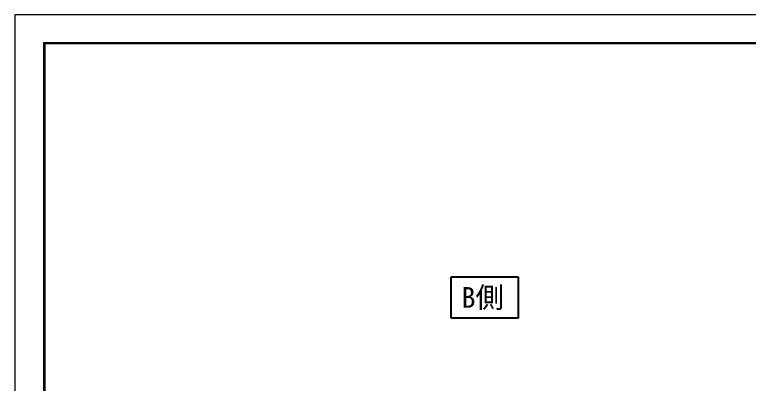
# Model space of a CAD drawing. Header units: millimetres. Extents: x -63086 to 144078, y -129912 to 13382.
# Drawn here: x 13391 to 19905, y -108676 to -105394 of the extents above; entities that cross this region are included whole.
import ezdxf

# ---------------------------------------------------------------- set-up
doc = ezdxf.new("R2010")
doc.units = ezdxf.units.MM
doc.layers.add('01用紙枠', color=7, linetype='Continuous', lineweight=5)
doc.layers.add('文字', color=7, linetype='Continuous')
doc.styles.add('小岩', font='MS Mincho.ttf', dxfattribs={"height": 150})

msp = doc.modelspace()

# ---------------------------------------------------------------- linework, layer by layer
at = {"layer": '01用紙枠'}
msp.add_lwpolyline([(13390.554, -105394.35), (13390.554, -118755.4429), (32285.0288, -118755.4429), (32285.0288, -105394.35)], close=True, dxfattribs=at)
msp.add_lwpolyline([(13390.554, -105394.35), (13390.554, -118755.4429), (32285.0288, -118755.4429), (32285.0288, -105394.35)], close=True, dxfattribs=at)
at = {"layer": '01用紙枠', "const_width": 22.4934}
msp.add_lwpolyline([(13653.0698, -118502.3168), (32022.513, -118502.3168), (32022.513, -105647.4761), (13653.0698, -105647.4761)], close=True, dxfattribs=at)
msp.add_lwpolyline([(13653.0698, -118502.3168), (32022.513, -118502.3168), (32022.513, -105647.4761), (13653.0698, -105647.4761)], close=True, dxfattribs=at)
msp.add_lwpolyline([(13653.0698, -118502.3168), (32022.513, -118502.3168), (32022.513, -105647.4761), (13653.0698, -105647.4761)], close=True, dxfattribs=at)
at = {"layer": '01用紙枠', "lineweight": 5, "const_width": 22.4934}
msp.add_lwpolyline([(13653.0698, -118502.3168), (32022.513, -118502.3168), (32022.513, -105647.4761), (13653.0698, -105647.4761)], close=True, dxfattribs=at)
msp.add_lwpolyline([(13653.0698, -118502.3168), (32022.513, -118502.3168), (32022.513, -105647.4761), (13653.0698, -105647.4761)], close=True, dxfattribs=at)

# ---------------------------------------------------------------- texts
at = {"layer": '文字', "ltscale": 10, "insert": (17352.1314, -107812.4578), "char_height": 183.84467, "attachment_point": 1, "style": '小岩', "bg_fill": 16, "box_fill_scale": 1.5, "bg_fill_color": 256, "bg_fill_transparency": 0}
msp.add_mtext_dynamic_manual_height_columns('B側', width=411.614703, gutter_width=919.2234, heights=[238.4728], dxfattribs=at)

doc.saveas('drawing.dxf')
